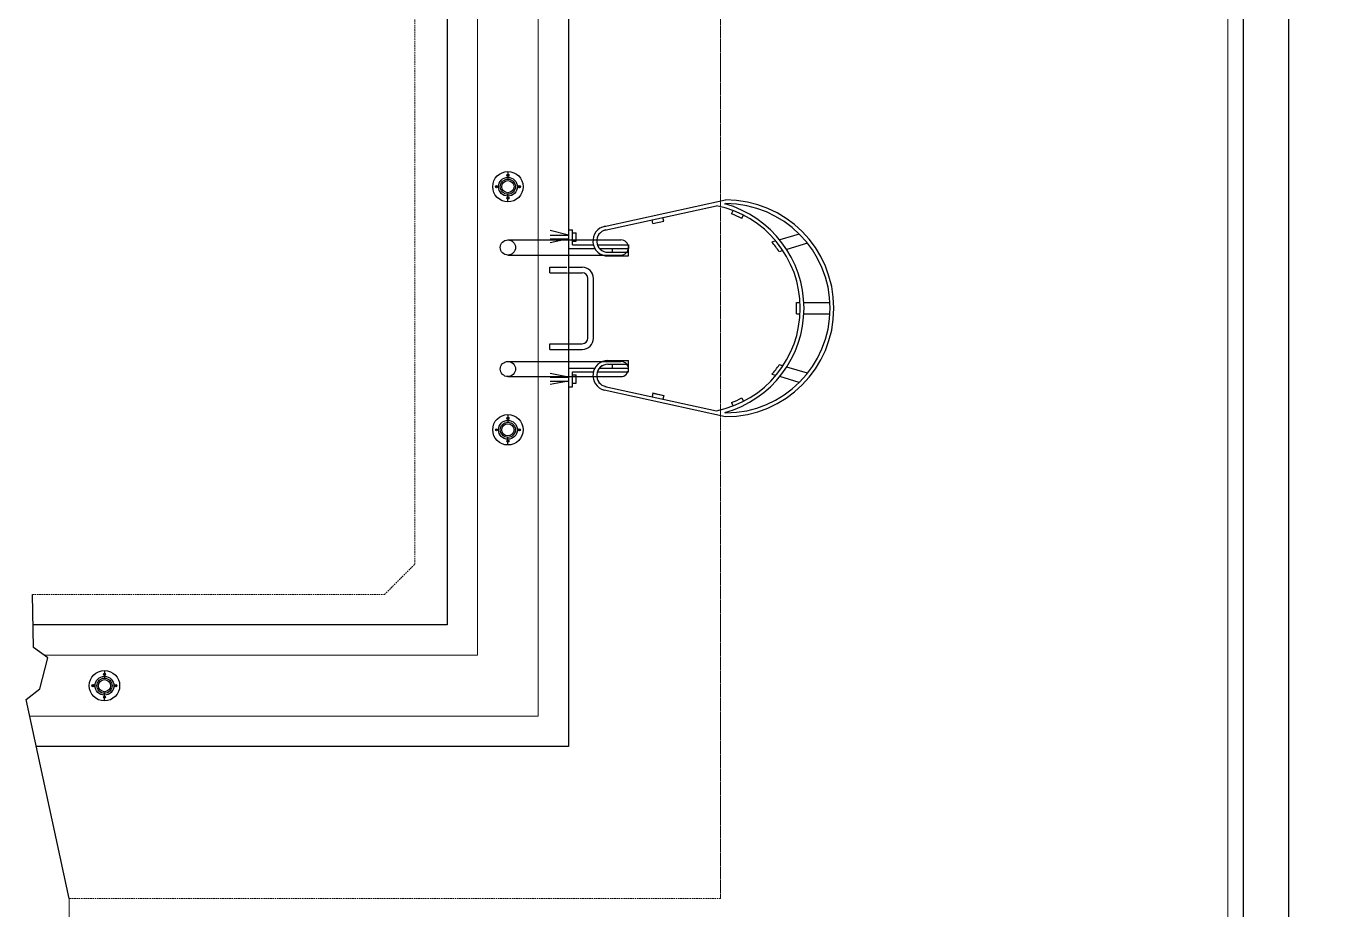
# Model space of a CAD drawing. Header units: inches. Extents: x 65856 to 131389, y 84027 to 134980.
# Drawn here: x 105331 to 109623, y 104699 to 107607 of the extents above; entities that cross this region are included whole.
import ezdxf

# ---------------------------------------------------------------- set-up
doc = ezdxf.new("R2010")
doc.units = ezdxf.units.IN
doc.header["$MEASUREMENT"] = 0
doc.linetypes.add('HIDDEN', pattern=[0.375, 0.25, -0.125])
doc.linetypes.add('HIDDENX2', pattern=[0.75, 0.5, -0.25])
doc.layers.add('DIM', color=251, linetype='Continuous', lineweight=0)
doc.layers.add('M-X-BKGD', color=8, linetype='Continuous')
doc.layers.add('PIPE FLOOR PLAN', color=252, linetype='Continuous')

# ---------------------------------------------------------------- blocks, each defined once
blk = doc.blocks.new('123')
for p, q in [((-774045, -1050112.4), (-773390.2, -1049970.2)), ((-773390.2, -1049970.2), (-773355.5, -1050015.6)), ((-773253.9, -1050042.3), (-773219.1, -1049994.2)), ((-773219.1, -1049994.2), (-773045, -1049991.3)), ((-773355.5, -1050015.6), (-773253.9, -1050042.3))]:
    blk.add_line(p, q)
at = {"color": 8, "linetype": 'Continuous', "ltscale": 300}
blk.add_line((-750109.9, -1051356.2), (-773145, -1051356.2), dxfattribs=at)
blk.add_line((-750109.9, -1051356.2), (-773145, -1051356.2), dxfattribs=at)
at = {"layer": 'DIM', "color": 8, "linetype": 'Continuous', "lineweight": 0, "ltscale": 10}
for p, q in [((-773445, -1049982.1), (-773445, -1051656.2)), ((-773245, -1051456.2), (-773245, -1050030.1)), ((-774045, -1050112.4), (-782338.1, -1050112.4)), ((-749997.7, -1051456.2), (-773245, -1051456.2)), ((-773445, -1051656.2), (-749773.1, -1051656.2))]:
    blk.add_line(p, q, dxfattribs=at)
at = {"layer": 'DIM', "linetype": 'HIDDENX2', "lineweight": 0, "ltscale": 10}
for p, q in [((-774045, -1052256.2), (-774045, -1050112.4)), ((-774045, -1052256.2), (-774045, -1050112.4)), ((-749099.6, -1052256.2), (-774045, -1052256.2)), ((-749099.6, -1052256.2), (-774045, -1052256.2))]:
    blk.add_line(p, q, dxfattribs=at)
at = {"layer": 'DIM', "lineweight": 0}
for p, q in [((-772552.2, -1053976.2), (-774220.9, -1053976.2)), ((-772552.2, -1053976.2), (-774220.9, -1053976.2)), ((-772552.2, -1054126.2), (-774220.9, -1054126.2)), ((-772552.2, -1054126.2), (-774220.9, -1054126.2))]:
    blk.add_line(p, q, dxfattribs=at)
at = {"layer": 'DIM', "color": 8, "linetype": 'Continuous', "lineweight": 0, "ltscale": 10}
for points in [[(-773445, -1049982.1), (-773445, -1051656.2), (-749773.1, -1051656.2), (-749961.7, -1050029)], [(-750158.1, -1050071.7), (-749997.7, -1051456.2), (-773245, -1051456.2), (-773245, -1050030.1)]]:
    blk.add_lwpolyline(points, dxfattribs=at)
at = {"layer": 'DIM', "linetype": 'HIDDENX2', "lineweight": 0, "ltscale": 10}
blk.add_lwpolyline([(-773045, -1049991.3), (-773045, -1051150.1), (-772945, -1051250.1), (-758491, -1051250.1), (-758391, -1051150.1), (-758391, -1050060.1)], dxfattribs=at)
at = {"layer": 'PIPE FLOOR PLAN', "color": 8}
for p, q in [((-773145, -1051356.2), (-773145, -1049993)), ((-773145, -1051356.2), (-773145, -1049993)), ((-773545, -1051756.2), (-773545, -1050003.8)), ((-773545, -1051756.2), (-773545, -1050003.8)), ((-773395.1, -1050228.2), (-773370.1, -1050228.2)), ((-773295.1, -1050228.2), (-773320.1, -1050228.2)), ((-772553, -1051556.3), (-772528, -1051556.3)), ((-772453, -1051556.3), (-772478, -1051556.3)), ((-772328, -1051556.3), (-772328, -1051928.2)), ((-772278, -1051556.3), (-772278, -1051928.2)), ((-771928, -1051556.3), (-771928, -1051928.2)), ((-771878, -1051556.3), (-771878, -1051928.2)), ((-771753, -1051556.3), (-771728, -1051556.3)), ((-771653, -1051556.3), (-771678, -1051556.3)), ((-772342.6, -1051756.2), (-772353.8, -1051695.3)), ((-772342.6, -1051695.3), (-772342.6, -1051756.2)), ((-772329.7, -1051695.3), (-772329.7, -1051756.2)), ((-772329.7, -1051756.2), (-772317.6, -1051695.3)), ((-772238.3, -1051694.7), (-772238.3, -1051753.1)), ((-772238.3, -1051694.7), (-772219.9, -1051694.7)), ((-772219.9, -1051694.7), (-772219.9, -1051753.7)), ((-771986.2, -1051694.7), (-771986.2, -1051752.3)), ((-771986.2, -1051694.7), (-771967.8, -1051694.7)), ((-771967.8, -1051694.7), (-771967.8, -1051749.7)), ((-771875.1, -1051756.2), (-771887.8, -1051695.3)), ((-771875.1, -1051695.3), (-771875.1, -1051756.2)), ((-771862.2, -1051695.3), (-771862.2, -1051756.2)), ((-771862.2, -1051756.2), (-771847.4, -1051695.3)), ((-749660.9, -1051756.2), (-773545, -1051756.2)), ((-749660.9, -1051756.2), (-773545, -1051756.2)), ((-772361.3, -1051756.2), (-772361.3, -1051768.5)), ((-772299.8, -1051756.2), (-772299.8, -1051842.7)), ((-772238.3, -1051755.9), (-772238.3, -1051800.8)), ((-772219.9, -1051756), (-772219.9, -1051800.8)), ((-771986.2, -1051756), (-772219.9, -1051756.2)), ((-771986.2, -1051756), (-771986.2, -1051800.8)), ((-771967.8, -1051755.9), (-771967.8, -1051800.8)), ((-771906.3, -1051756.2), (-771906.3, -1051842.7)), ((-771844.8, -1051756.2), (-771844.8, -1051768.5)), ((-772361.3, -1051768.5), (-772312.1, -1051768.5)), ((-772349.7, -1051768.5), (-772349.7, -1051780.8)), ((-772349.7, -1051780.8), (-772322.5, -1051780.8)), ((-772322.5, -1051768.5), (-772322.5, -1051780.8)), ((-772312.1, -1051768.5), (-772312.1, -1051837.7)), ((-771894, -1051768.5), (-771894, -1051837.7)), ((-771894, -1051768.5), (-771844.8, -1051768.5)), ((-771882.3, -1051768.5), (-771882.3, -1051780.8)), ((-771882.3, -1051780.8), (-771855, -1051780.8)), ((-771855, -1051768.5), (-771855, -1051780.8)), ((-772201.4, -1051819.2), (-772004.7, -1051819.2)), ((-772201.4, -1051837.7), (-772004.7, -1051837.7)), ((-772372, -1051873.1), (-772459.6, -1052272.6)), ((-772360, -1051875.8), (-772440.5, -1052242.7)), ((-772312.1, -1051850.5), (-772312.1, -1051952.9)), ((-772299.8, -1051857.8), (-772299.8, -1051952.9)), ((-772287.5, -1051885.3), (-772287.5, -1051952.9)), ((-772275.2, -1051885.3), (-772275.2, -1051952.9)), ((-771930.9, -1051885.3), (-771930.9, -1051952.9)), ((-771918.6, -1051885.3), (-771918.6, -1051952.9)), ((-771906.3, -1051857.8), (-771906.3, -1051952.9)), ((-771894, -1051850.5), (-771894, -1051952.9)), ((-771846, -1051875.8), (-771765.6, -1052242.7)), ((-771834, -1051873.2), (-771746.4, -1052272.6)), ((-772299.8, -1051900.1), (-772287.5, -1051900.1)), ((-771918.6, -1051900.1), (-771906.3, -1051900.1)), ((-772312.1, -1051952.9), (-772299.8, -1051952.9)), ((-772312.1, -1051952.9), (-772275.2, -1051952.9)), ((-771930.9, -1051952.9), (-771894, -1051952.9)), ((-771894, -1051952.9), (-771906.3, -1051952.9)), ((-772382, -1052033.3), (-772394, -1052030.7)), ((-772382, -1052033.3), (-772389.9, -1052069.3)), ((-771824.1, -1052033.3), (-771812.1, -1052030.7)), ((-771824.1, -1052033.3), (-771816.2, -1052069.3)), ((-772389.9, -1052069.3), (-772401.9, -1052066.7)), ((-771816.2, -1052069.3), (-771804.2, -1052066.7)), ((-772446.5, -1052270.2), (-772447.3, -1052274)), ((-771759.6, -1052270.2), (-771758.7, -1052274)), ((-772413.3, -1052292.5), (-772425, -1052297.7)), ((-771792.8, -1052292.5), (-771781.1, -1052297.7)), ((-772398.3, -1052326.2), (-772410, -1052331.4)), ((-771807.8, -1052326.2), (-771796.1, -1052331.4)), ((-772324.3, -1052438), (-772320.5, -1052425.1)), ((-771881.7, -1052438), (-771885.6, -1052425.1)), ((-772347.2, -1052515.4), (-772328.1, -1052450.9)), ((-772316.8, -1052542.5), (-772296.5, -1052473.9)), ((-772292.8, -1052461.5), (-772289.2, -1052449.2)), ((-771913.3, -1052461.5), (-771916.9, -1052449.2)), ((-771889.3, -1052542.5), (-771909.6, -1052473.9)), ((-771858.8, -1052515.4), (-771877.9, -1052450.9)), ((-772121.5, -1052505.8), (-772121.5, -1052518.1)), ((-772121.5, -1052530.4), (-772121.5, -1052616.5)), ((-772084.6, -1052505.8), (-772084.6, -1052518.1)), ((-772084.6, -1052530.4), (-772084.6, -1052616.5)), ((-768670.9, -1053976.2), (-774220.9, -1053976.2)), ((-768670.9, -1053976.2), (-774220.9, -1053976.2)), ((-750670.9, -1054126.2), (-774220.9, -1054126.2)), ((-750670.9, -1054126.2), (-774220.9, -1054126.2))]:
    blk.add_line(p, q, dxfattribs=at)
for points in [[(-773345.1, -1050191), (-773347.8, -1050191), (-773347.8, -1050190.3), (-773345.1, -1050190.3)], [(-773345.1, -1050191), (-773347.8, -1050191), (-773347.8, -1050190.3), (-773345.1, -1050190.3)], [(-773344.8, -1050190.7), (-773344.8, -1050188), (-773345.5, -1050188), (-773345.5, -1050190.7)], [(-773345.5, -1050190.7), (-773345.5, -1050188), (-773344.8, -1050188), (-773344.8, -1050190.7)], [(-773344.8, -1050190.7), (-773344.8, -1050193.3), (-773345.5, -1050193.3), (-773345.5, -1050190.7)], [(-773345.5, -1050190.7), (-773345.5, -1050193.3), (-773344.8, -1050193.3), (-773344.8, -1050190.7)], [(-773345.1, -1050191), (-773342.5, -1050191), (-773342.5, -1050190.3), (-773345.1, -1050190.3)], [(-773345.1, -1050191), (-773342.5, -1050191), (-773342.5, -1050190.3), (-773345.1, -1050190.3)], [(-773382.6, -1050228.5), (-773385.3, -1050228.5), (-773385.3, -1050227.8), (-773382.6, -1050227.8)], [(-773382.6, -1050227.8), (-773385.3, -1050227.8), (-773385.3, -1050228.5), (-773382.6, -1050228.5)], [(-773382.3, -1050228.2), (-773382.3, -1050225.5), (-773383, -1050225.5), (-773383, -1050228.2)], [(-773382.3, -1050228.2), (-773382.3, -1050225.5), (-773383, -1050225.5), (-773383, -1050228.2)], [(-773382.3, -1050228.2), (-773382.3, -1050230.8), (-773383, -1050230.8), (-773383, -1050228.2)], [(-773382.3, -1050228.2), (-773382.3, -1050230.8), (-773383, -1050230.8), (-773383, -1050228.2)], [(-773382.6, -1050228.5), (-773380, -1050228.5), (-773380, -1050227.8), (-773382.6, -1050227.8)], [(-773382.6, -1050227.8), (-773380, -1050227.8), (-773380, -1050228.5), (-773382.6, -1050228.5)], [(-773307.6, -1050227.8), (-773310.3, -1050227.8), (-773310.3, -1050228.5), (-773307.6, -1050228.5)], [(-773307.6, -1050228.5), (-773310.3, -1050228.5), (-773310.3, -1050227.8), (-773307.6, -1050227.8)], [(-773308, -1050228.2), (-773308, -1050225.5), (-773307.3, -1050225.5), (-773307.3, -1050228.2)], [(-773308, -1050228.2), (-773308, -1050225.5), (-773307.3, -1050225.5), (-773307.3, -1050228.2)], [(-773308, -1050228.2), (-773308, -1050230.8), (-773307.3, -1050230.8), (-773307.3, -1050228.2)], [(-773308, -1050228.2), (-773308, -1050230.8), (-773307.3, -1050230.8), (-773307.3, -1050228.2)], [(-773307.6, -1050227.8), (-773305, -1050227.8), (-773305, -1050228.5), (-773307.6, -1050228.5)], [(-773307.6, -1050228.5), (-773305, -1050228.5), (-773305, -1050227.8), (-773307.6, -1050227.8)], [(-773345.1, -1050265.3), (-773347.8, -1050265.3), (-773347.8, -1050266), (-773345.1, -1050266)], [(-773345.1, -1050265.3), (-773347.8, -1050265.3), (-773347.8, -1050266), (-773345.1, -1050266)], [(-773345.5, -1050265.7), (-773345.5, -1050263), (-773344.8, -1050263), (-773344.8, -1050265.7)], [(-773344.8, -1050265.7), (-773344.8, -1050263), (-773345.5, -1050263), (-773345.5, -1050265.7)], [(-773345.5, -1050265.7), (-773345.5, -1050268.3), (-773344.8, -1050268.3), (-773344.8, -1050265.7)], [(-773344.8, -1050265.7), (-773344.8, -1050268.3), (-773345.5, -1050268.3), (-773345.5, -1050265.7)], [(-773345.1, -1050265.3), (-773342.5, -1050265.3), (-773342.5, -1050266), (-773345.1, -1050266)], [(-773345.1, -1050265.3), (-773342.5, -1050265.3), (-773342.5, -1050266), (-773345.1, -1050266)], [(-772503, -1051519.1), (-772505.7, -1051519.1), (-772505.7, -1051518.4), (-772503, -1051518.4)], [(-772503, -1051519.1), (-772505.7, -1051519.1), (-772505.7, -1051518.4), (-772503, -1051518.4)], [(-772503.4, -1051518.8), (-772503.4, -1051516.2), (-772502.7, -1051516.2), (-772502.7, -1051518.8)], [(-772502.7, -1051518.8), (-772502.7, -1051516.2), (-772503.4, -1051516.2), (-772503.4, -1051518.8)], [(-772503.4, -1051518.8), (-772503.4, -1051521.4), (-772502.7, -1051521.4), (-772502.7, -1051518.8)], [(-772502.7, -1051518.8), (-772502.7, -1051521.4), (-772503.4, -1051521.4), (-772503.4, -1051518.8)], [(-772503, -1051519.1), (-772500.4, -1051519.1), (-772500.4, -1051518.4), (-772503, -1051518.4)], [(-772503, -1051519.1), (-772500.4, -1051519.1), (-772500.4, -1051518.4), (-772503, -1051518.4)], [(-771703, -1051519.1), (-771705.7, -1051519.1), (-771705.7, -1051518.4), (-771703, -1051518.4)], [(-771703, -1051519.1), (-771705.7, -1051519.1), (-771705.7, -1051518.4), (-771703, -1051518.4)], [(-771702.7, -1051518.8), (-771702.7, -1051516.2), (-771703.4, -1051516.2), (-771703.4, -1051518.8)], [(-771703.4, -1051518.8), (-771703.4, -1051516.2), (-771702.7, -1051516.2), (-771702.7, -1051518.8)], [(-771702.7, -1051518.8), (-771702.7, -1051521.4), (-771703.4, -1051521.4), (-771703.4, -1051518.8)], [(-771703.4, -1051518.8), (-771703.4, -1051521.4), (-771702.7, -1051521.4), (-771702.7, -1051518.8)], [(-771703, -1051519.1), (-771700.4, -1051519.1), (-771700.4, -1051518.4), (-771703, -1051518.4)], [(-771703, -1051519.1), (-771700.4, -1051519.1), (-771700.4, -1051518.4), (-771703, -1051518.4)], [(-772540.5, -1051555.9), (-772543.2, -1051555.9), (-772543.2, -1051556.6), (-772540.5, -1051556.6)], [(-772540.5, -1051556.6), (-772543.2, -1051556.6), (-772543.2, -1051555.9), (-772540.5, -1051555.9)], [(-772540.2, -1051556.3), (-772540.2, -1051553.7), (-772540.9, -1051553.7), (-772540.9, -1051556.3)], [(-772540.2, -1051556.3), (-772540.2, -1051553.7), (-772540.9, -1051553.7), (-772540.9, -1051556.3)], [(-772540.2, -1051556.3), (-772540.2, -1051558.9), (-772540.9, -1051558.9), (-772540.9, -1051556.3)], [(-772540.2, -1051556.3), (-772540.2, -1051558.9), (-772540.9, -1051558.9), (-772540.9, -1051556.3)], [(-772540.5, -1051555.9), (-772537.9, -1051555.9), (-772537.9, -1051556.6), (-772540.5, -1051556.6)], [(-772540.5, -1051556.6), (-772537.9, -1051556.6), (-772537.9, -1051555.9), (-772540.5, -1051555.9)], [(-772465.5, -1051556.6), (-772468.2, -1051556.6), (-772468.2, -1051555.9), (-772465.5, -1051555.9)], [(-772465.5, -1051555.9), (-772468.2, -1051555.9), (-772468.2, -1051556.6), (-772465.5, -1051556.6)], [(-772465.9, -1051556.3), (-772465.9, -1051553.7), (-772465.2, -1051553.7), (-772465.2, -1051556.3)], [(-772465.9, -1051556.3), (-772465.9, -1051553.7), (-772465.2, -1051553.7), (-772465.2, -1051556.3)], [(-772465.9, -1051556.3), (-772465.9, -1051558.9), (-772465.2, -1051558.9), (-772465.2, -1051556.3)], [(-772465.9, -1051556.3), (-772465.9, -1051558.9), (-772465.2, -1051558.9), (-772465.2, -1051556.3)], [(-772465.5, -1051556.6), (-772462.9, -1051556.6), (-772462.9, -1051555.9), (-772465.5, -1051555.9)], [(-772465.5, -1051555.9), (-772462.9, -1051555.9), (-772462.9, -1051556.6), (-772465.5, -1051556.6)], [(-771740.5, -1051556.6), (-771743.2, -1051556.6), (-771743.2, -1051555.9), (-771740.5, -1051555.9)], [(-771740.5, -1051555.9), (-771743.2, -1051555.9), (-771743.2, -1051556.6), (-771740.5, -1051556.6)], [(-771740.2, -1051556.3), (-771740.2, -1051553.7), (-771740.9, -1051553.7), (-771740.9, -1051556.3)], [(-771740.2, -1051556.3), (-771740.2, -1051553.7), (-771740.9, -1051553.7), (-771740.9, -1051556.3)], [(-771740.2, -1051556.3), (-771740.2, -1051558.9), (-771740.9, -1051558.9), (-771740.9, -1051556.3)], [(-771740.2, -1051556.3), (-771740.2, -1051558.9), (-771740.9, -1051558.9), (-771740.9, -1051556.3)], [(-771740.5, -1051556.6), (-771737.9, -1051556.6), (-771737.9, -1051555.9), (-771740.5, -1051555.9)], [(-771740.5, -1051555.9), (-771737.9, -1051555.9), (-771737.9, -1051556.6), (-771740.5, -1051556.6)], [(-771665.5, -1051555.9), (-771668.2, -1051555.9), (-771668.2, -1051556.6), (-771665.5, -1051556.6)], [(-771665.5, -1051556.6), (-771668.2, -1051556.6), (-771668.2, -1051555.9), (-771665.5, -1051555.9)], [(-771665.9, -1051556.3), (-771665.9, -1051553.7), (-771665.2, -1051553.7), (-771665.2, -1051556.3)], [(-771665.9, -1051556.3), (-771665.9, -1051553.7), (-771665.2, -1051553.7), (-771665.2, -1051556.3)], [(-771665.9, -1051556.3), (-771665.9, -1051558.9), (-771665.2, -1051558.9), (-771665.2, -1051556.3)], [(-771665.9, -1051556.3), (-771665.9, -1051558.9), (-771665.2, -1051558.9), (-771665.2, -1051556.3)], [(-771665.5, -1051555.9), (-771662.9, -1051555.9), (-771662.9, -1051556.6), (-771665.5, -1051556.6)], [(-771665.5, -1051556.6), (-771662.9, -1051556.6), (-771662.9, -1051555.9), (-771665.5, -1051555.9)], [(-772503, -1051593.4), (-772505.7, -1051593.4), (-772505.7, -1051594.1), (-772503, -1051594.1)], [(-772503, -1051593.4), (-772505.7, -1051593.4), (-772505.7, -1051594.1), (-772503, -1051594.1)], [(-772502.7, -1051593.8), (-772502.7, -1051591.2), (-772503.4, -1051591.2), (-772503.4, -1051593.8)], [(-772503.4, -1051593.8), (-772503.4, -1051591.2), (-772502.7, -1051591.2), (-772502.7, -1051593.8)], [(-772502.7, -1051593.8), (-772502.7, -1051596.4), (-772503.4, -1051596.4), (-772503.4, -1051593.8)], [(-772503.4, -1051593.8), (-772503.4, -1051596.4), (-772502.7, -1051596.4), (-772502.7, -1051593.8)], [(-772503, -1051593.4), (-772500.4, -1051593.4), (-772500.4, -1051594.1), (-772503, -1051594.1)], [(-772503, -1051593.4), (-772500.4, -1051593.4), (-772500.4, -1051594.1), (-772503, -1051594.1)], [(-771703, -1051593.4), (-771705.7, -1051593.4), (-771705.7, -1051594.1), (-771703, -1051594.1)], [(-771703, -1051593.4), (-771705.7, -1051593.4), (-771705.7, -1051594.1), (-771703, -1051594.1)], [(-771703.4, -1051593.8), (-771703.4, -1051591.2), (-771702.7, -1051591.2), (-771702.7, -1051593.8)], [(-771702.7, -1051593.8), (-771702.7, -1051591.2), (-771703.4, -1051591.2), (-771703.4, -1051593.8)], [(-771703.4, -1051593.8), (-771703.4, -1051596.4), (-771702.7, -1051596.4), (-771702.7, -1051593.8)], [(-771702.7, -1051593.8), (-771702.7, -1051596.4), (-771703.4, -1051596.4), (-771703.4, -1051593.8)], [(-771703, -1051593.4), (-771700.4, -1051593.4), (-771700.4, -1051594.1), (-771703, -1051594.1)], [(-771703, -1051593.4), (-771700.4, -1051593.4), (-771700.4, -1051594.1), (-771703, -1051594.1)]]:
    blk.add_lwpolyline(points, close=True, dxfattribs=at)
for centre, radius in [((-773345.1, -1050228.2), 50), ((-773345.1, -1050228.2), 50), ((-773345.1, -1050228.2), 31), ((-773345.1, -1050228.2), 31), ((-773345.1, -1050228.2), 25), ((-773345.1, -1050228.2), 25), ((-773345.1, -1050228.2), 20), ((-773345.1, -1050228.2), 20), ((-773345.1, -1050190.7), 3.53), ((-773345.1, -1050190.7), 3.53), ((-773382.6, -1050228.2), 3.53), ((-773382.6, -1050228.2), 3.53), ((-773307.6, -1050228.2), 3.53), ((-773307.6, -1050228.2), 3.53), ((-773345.1, -1050265.7), 3.53), ((-773345.1, -1050265.7), 3.53), ((-772503, -1051556.3), 50), ((-772503, -1051556.3), 50), ((-772503, -1051556.3), 31), ((-772503, -1051556.3), 31), ((-772503, -1051556.3), 25), ((-772503, -1051556.3), 25), ((-772503, -1051556.3), 20), ((-772503, -1051556.3), 20), ((-772503, -1051518.8), 3.53), ((-772503, -1051518.8), 3.53), ((-772303, -1051556.3), 25), ((-771903, -1051556.3), 25), ((-771703, -1051556.3), 50), ((-771703, -1051556.3), 50), ((-771703, -1051556.3), 31), ((-771703, -1051556.3), 31), ((-771703, -1051556.3), 25), ((-771703, -1051556.3), 25), ((-771703, -1051556.3), 20), ((-771703, -1051556.3), 20), ((-771703, -1051518.8), 3.53), ((-771703, -1051518.8), 3.53), ((-772540.5, -1051556.3), 3.53), ((-772540.5, -1051556.3), 3.53), ((-772465.5, -1051556.3), 3.53), ((-772465.5, -1051556.3), 3.53), ((-771740.5, -1051556.3), 3.53), ((-771740.5, -1051556.3), 3.53), ((-771665.5, -1051556.3), 3.53), ((-771665.5, -1051556.3), 3.53), ((-772503, -1051593.8), 3.53), ((-772503, -1051593.8), 3.53), ((-771703, -1051593.8), 3.53), ((-771703, -1051593.8), 3.53)]:
    blk.add_circle(centre, radius, dxfattribs=at)
for centre, radius, start, end in [((-772201.4, -1051800.8), 36.9, 180, 270), ((-772201.4, -1051800.8), 18.4, 180, 270), ((-772004.7, -1051800.8), 36.9, 270, 0), ((-772004.7, -1051800.8), 18.4, 270, 0), ((-772324.4, -1051885.3), 49.2, 0, 165.6613), ((-771881.7, -1051885.3), 49.2, 10.4734, 180), ((-772324.4, -1051885.3), 36.9, 0, 169.9073), ((-771881.7, -1051885.3), 36.9, 10.1803, 180), ((-772303, -1051928.2), 25, 180, 0), ((-771903, -1051928.2), 25, 180, 0), ((-772103, -1052272.6), 356.6, 180, 0), ((-772103, -1052174.3), 356.6, 195.5898, 344.4102), ((-772103, -1052174.3), 344.3, 191.3932, 348.6068), ((-772103, -1052272.6), 344.3, 180.2198, 359.7802), ((-772103, -1052174.3), 332, 200.8573, 207.2268), ((-772103, -1052174.3), 332, 332.7732, 339.1427), ((-772103, -1052174.3), 332, 229.0784, 235.9018), ((-772103, -1052174.3), 332, 304.0982, 310.9215), ((-772103, -1052174.3), 332, 266.8153, 273.1847)]:
    blk.add_arc(centre, radius, start, end, dxfattribs=at)
blk.add_point((-772312.1, -1051837.7), dxfattribs=at)

msp = doc.modelspace()

# ---------------------------------------------------------------- linework, layer by layer
at = {"layer": 'M-X-BKGD', "color": 8, "linetype": 'HIDDEN', "lineweight": 0, "ltscale": 10}
msp.add_line((107616.8, 129682.1), (107616.8, 104736.7), dxfattribs=at)
msp.add_line((107616.8, 129682.1), (107616.8, 104736.7), dxfattribs=at)
at = {"layer": 'M-X-BKGD', "color": 8, "linetype": 'Continuous', "lineweight": 0, "ltscale": 10}
for p, q in [((107116.8, 129120.8), (107116.8, 105236.7)), ((107116.8, 129120.8), (107116.8, 105236.7)), ((106716.8, 128671.8), (106716.8, 105636.7))]:
    msp.add_line(p, q, dxfattribs=at)
at = {"layer": 'M-X-BKGD', "color": 8, "linetype": 'Continuous', "ltscale": 300}
msp.add_line((106716.8, 128671.8), (106716.8, 105636.7), dxfattribs=at)
at = {"layer": 'M-X-BKGD', "color": 8}
for p, q in [((106916.9, 107128.7), (106916.9, 107103.7)), ((106916.9, 107028.7), (106916.9, 107053.7)), ((107233.8, 106947.7), (107633.2, 107035.3)), ((107236.4, 106935.7), (107603.3, 107016.1)), ((107630.8, 107022.2), (107634.6, 107023)), ((107653.1, 106988.9), (107658.3, 107000.6)), ((107393.9, 106957.6), (107391.3, 106969.6)), ((107393.9, 106957.6), (107429.9, 106965.5)), ((107429.9, 106965.5), (107427.3, 106977.5)), ((107686.8, 106973.9), (107692, 106985.6)), ((107116.8, 106919.5), (107055.9, 106934.3)), ((107055.9, 106919.5), (107116.8, 106919.5)), ((107116.8, 106936.9), (107129.1, 106936.9)), ((107129.1, 106887.7), (107129.1, 106936.9)), ((107129.1, 106926.7), (107141.4, 106926.7)), ((107141.4, 106899.5), (107141.4, 106926.7)), ((107876, 106922.9), (107811.5, 106903.8)), ((106916.9, 106903.7), (107288.8, 106903.7)), ((107055.9, 106906.6), (107116.8, 106906.6)), ((107116.8, 106906.6), (107055.9, 106893.9)), ((107116.8, 106875.4), (107203.3, 106875.4)), ((107129.1, 106899.5), (107141.4, 106899.5)), ((107129.1, 106887.7), (107198.3, 106887.7)), ((107211.1, 106887.7), (107313.5, 106887.7)), ((107218.4, 106875.4), (107313.5, 106875.4)), ((107260.7, 106863.1), (107260.7, 106875.4)), ((107313.5, 106887.7), (107313.5, 106875.4)), ((107313.5, 106850.8), (107313.5, 106887.7)), ((107798.6, 106900), (107785.7, 106896.2)), ((107822.1, 106868.5), (107809.8, 106864.8)), ((107903.1, 106892.5), (107834.5, 106872.1)), ((106916.9, 106853.7), (107288.8, 106853.7)), ((107245.9, 106863.1), (107313.5, 106863.1)), ((107245.9, 106850.8), (107313.5, 106850.8)), ((107055.3, 106814), (107110.3, 106814)), ((107055.3, 106795.5), (107055.3, 106814)), ((107055.3, 106795.5), (107112.9, 106795.5)), ((107116.5, 106814), (107161.4, 106814)), ((107116.6, 106795.5), (107161.4, 106795.5)), ((107116.6, 106795.5), (107116.8, 106561.9)), ((107179.8, 106580.3), (107179.8, 106777.1)), ((107198.3, 106580.3), (107198.3, 106777.1)), ((107866.4, 106697.1), (107878.7, 106697.1)), ((107891, 106697.1), (107977.1, 106697.1)), ((107866.4, 106660.3), (107878.7, 106660.3)), ((107891, 106660.3), (107977.1, 106660.3)), ((107055.3, 106561.9), (107114.3, 106561.9)), ((107055.3, 106543.4), (107055.3, 106561.9)), ((107055.3, 106543.4), (107113.7, 106543.4)), ((107116.5, 106543.4), (107161.4, 106543.4)), ((107116.6, 106561.9), (107161.4, 106561.9)), ((106916.9, 106503.7), (107288.8, 106503.7)), ((107116.8, 106482), (107203.3, 106482)), ((107218.4, 106482), (107313.5, 106482)), ((107245.9, 106506.5), (107313.5, 106506.5)), ((107245.9, 106494.2), (107313.5, 106494.2)), ((107260.7, 106482), (107260.7, 106494.2)), ((107313.5, 106469.7), (107313.5, 106506.5)), ((107313.5, 106469.7), (107313.5, 106482)), ((107822.1, 106488.9), (107809.8, 106492.6)), ((107903.1, 106464.9), (107834.5, 106485.3)), ((106916.9, 106453.7), (107288.8, 106453.7)), ((107116.8, 106452.1), (107055.9, 106464.1)), ((107055.9, 106452.1), (107116.8, 106452.1)), ((107055.9, 106439.2), (107116.8, 106439.2)), ((107116.8, 106439.2), (107055.9, 106428)), ((107129.1, 106469.7), (107198.3, 106469.7)), ((107129.1, 106420.5), (107129.1, 106469.7)), ((107129.1, 106459.2), (107141.4, 106459.2)), ((107141.4, 106432), (107141.4, 106459.2)), ((107211.1, 106469.7), (107313.5, 106469.7)), ((107798.6, 106457.4), (107785.7, 106461.2)), ((107876, 106434.5), (107811.5, 106453.6)), ((107116.8, 106420.5), (107129.1, 106420.5)), ((107129.1, 106432), (107141.4, 106432)), ((107233.7, 106409.7), (107633.2, 106322.1)), ((107236.4, 106421.7), (107603.3, 106341.3)), ((107393.9, 106399.8), (107391.3, 106387.8)), ((107393.9, 106399.8), (107429.9, 106391.9)), ((107429.9, 106391.9), (107427.3, 106379.8)), ((107653.1, 106368.4), (107658.3, 106356.7)), ((107686.8, 106383.5), (107692, 106371.8)), ((106916.9, 106328.7), (106916.9, 106303.7)), ((107630.8, 106335.2), (107634.6, 106334.4)), ((106916.9, 106228.7), (106916.9, 106253.7))]:
    msp.add_line(p, q, dxfattribs=at)
at = {"layer": 'M-X-BKGD', "color": 8, "linetype": 'Continuous', "lineweight": 0, "ltscale": 10}
msp.add_lwpolyline([(128036.8, 104560.8), (109486.8, 104560.8), (109486.8, 128110.8), (128036.8, 128110.8)], close=True, dxfattribs=at)
msp.add_lwpolyline([(109286.8, 104560.8), (109286.8, 110110.8)], dxfattribs=at)
at = {"layer": 'M-X-BKGD', "color": 8}
for centre, radius in [((106916.9, 107078.7), 50), ((106916.9, 107078.7), 50), ((106879.4, 107078.7), 3.53), ((106879.4, 107078.7), 3.53), ((106916.9, 107078.7), 31), ((106916.9, 107078.7), 31), ((106916.9, 107078.7), 25), ((106916.9, 107078.7), 25), ((106916.9, 107078.7), 20), ((106916.9, 107078.7), 20), ((106916.9, 107116.2), 3.53), ((106916.9, 107116.2), 3.53), ((106954.4, 107078.7), 3.53), ((106954.4, 107078.7), 3.53), ((106916.9, 107041.2), 3.53), ((106916.9, 107041.2), 3.53), ((106916.9, 106878.7), 25), ((106916.9, 106478.7), 25), ((106916.9, 106278.7), 50), ((106916.9, 106278.7), 50), ((106916.9, 106278.7), 31), ((106916.9, 106278.7), 31), ((106916.9, 106316.2), 3.53), ((106916.9, 106316.2), 3.53), ((106879.4, 106278.7), 3.53), ((106879.4, 106278.7), 3.53), ((106916.9, 106278.7), 25), ((106916.9, 106278.7), 25), ((106916.9, 106278.7), 20), ((106916.9, 106278.7), 20), ((106954.4, 106278.7), 3.53), ((106954.4, 106278.7), 3.53), ((106916.9, 106241.2), 3.53), ((106916.9, 106241.2), 3.53)]:
    msp.add_circle(centre, radius, dxfattribs=at)
for centre, radius, start, end in [((107534.9, 106678.7), 344.3, 281.3932, 78.6068), ((107534.9, 106678.7), 356.6, 285.5898, 74.4102), ((107633.2, 106678.7), 356.6, 270, 90), ((107633.2, 106678.7), 344.3, 270.2198, 89.7802), ((107534.9, 106678.7), 332, 62.7732, 69.1427), ((107245.9, 106900), 49.2, 100.4734, 270), ((107245.9, 106900), 36.9, 100.1803, 270), ((107288.8, 106878.7), 25, 270, 90), ((107534.9, 106678.7), 332, 34.0982, 40.9215), ((107161.4, 106777.1), 36.9, 0, 90), ((107161.4, 106777.1), 18.4, 0, 90), ((107534.9, 106678.7), 332, 356.8153, 3.1847), ((107161.4, 106580.3), 36.9, 270, 0), ((107161.4, 106580.3), 18.4, 270, 0), ((107245.9, 106457.4), 49.2, 90, 255.6613), ((107245.9, 106457.4), 36.9, 90, 259.9073), ((107288.8, 106478.7), 25, 270, 90), ((107534.9, 106678.7), 332, 319.0784, 325.9018), ((107534.9, 106678.7), 332, 290.8573, 297.2268)]:
    msp.add_arc(centre, radius, start, end, dxfattribs=at)
msp.add_point((107198.3, 106469.7), dxfattribs=at)

# ---------------------------------------------------------------- block references
at = {"layer": 'M-X-BKGD', "rotation": 90}
msp.add_blockref('123', (-944639.4, 878781.7), dxfattribs=at)

doc.saveas('drawing.dxf')
